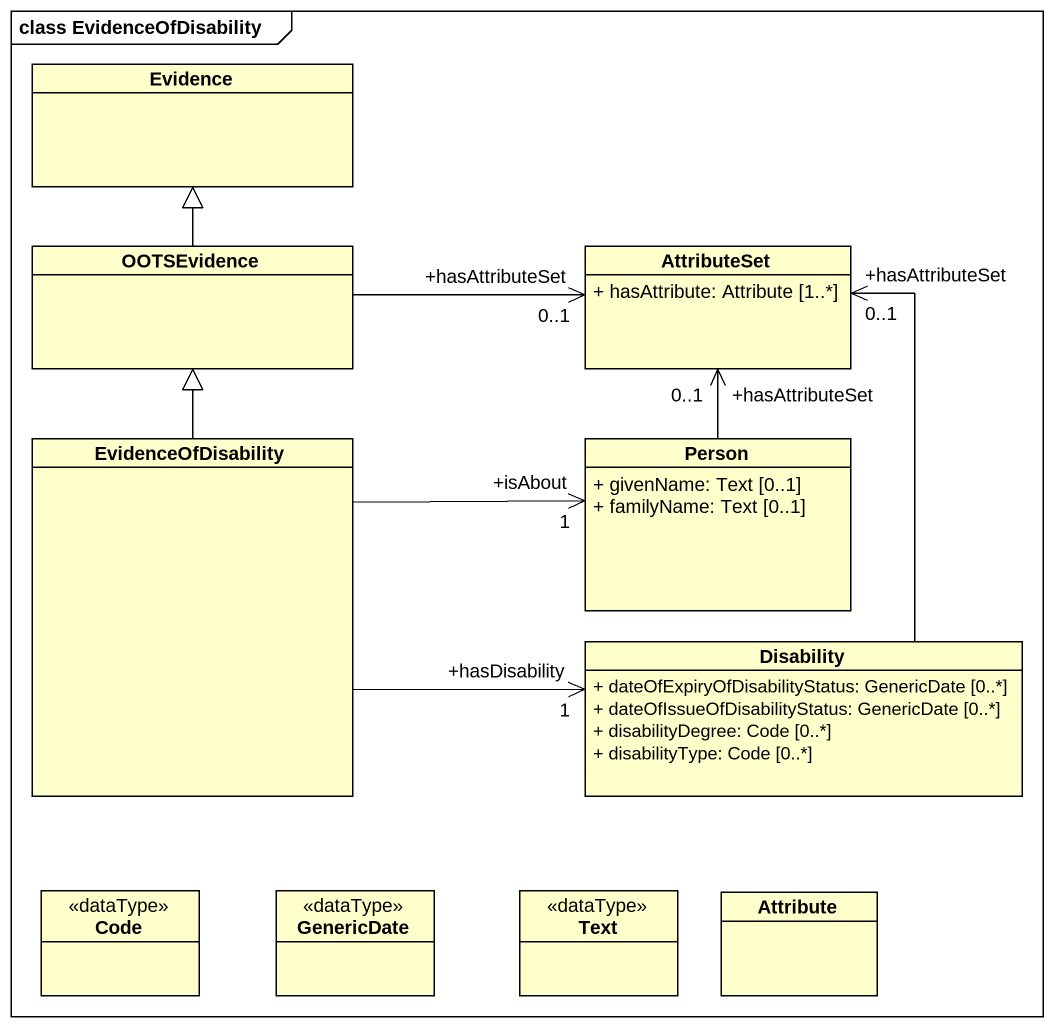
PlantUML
@startuml
mainframe class EvidenceOfDisability
hide circle
hide empty members
skinparam classAttributeIconSize 0
class Evidence
class OOTSEvidence
class AttributeSet {
  + hasAttribute: Attribute [1..*]
}
class EvidenceOfDisability
class "Person" as Person_ {
  + givenName: Text [0..1]
  + familyName: Text [0..1]
}
class Disability {
  + dateOfExpiryOfDisabilityStatus: GenericDate [0..*]
  + dateOfIssueOfDisabilityStatus: GenericDate [0..*]
  + disabilityDegree: Code [0..*]
  + disabilityType: Code [0..*]
}
class Code <<dataType>>
class GenericDate <<dataType>>
class Text <<dataType>>
class Attribute
OOTSEvidence -up-|> Evidence
OOTSEvidence -right-> "+hasAttributeSet\n0..1" AttributeSet
EvidenceOfDisability -up-|> OOTSEvidence
EvidenceOfDisability -right-> "+isAbout\n1" Person_
EvidenceOfDisability -right-> "+hasDisability\n1" Disability
Person_ -up-> "+hasAttributeSet\n0..1" AttributeSet
Disability -up-> "+hasAttributeSet\n0..1" AttributeSet
@enduml
